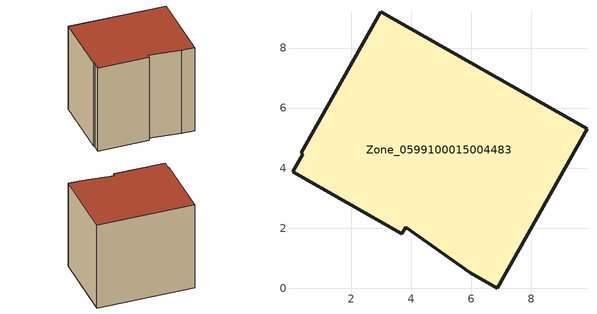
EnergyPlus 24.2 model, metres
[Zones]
Zone_0599100015004483
 floor ground (C_G): 0.04,3.89 0.39,4.47 0.34,4.51 2.98,9.21 9.85,5.3 6.86,0 5.97,0.51 3.81,2.04 3.69,1.81 z0.82
 wall outside (C_F): 6.86,0 9.85,5.3 2.98,9.21 0.34,4.51 0.39,4.47 0.04,3.89 3.69,1.81 3.81,2.04 5.97,0.51 6.86,0 z0.82:8.39
 roof outside (C_R): 0.39,4.47 0.04,3.89 3.69,1.81 3.81,2.04 5.97,0.51 6.86,0 9.85,5.3 2.98,9.21 0.34,4.51 z8.39
[BUILDING]
Pand.0599100015004483: North Axis=0; Terrain=City; Loads Convergence Tolerance Value=0.04; Temperature Convergence Tolerance Value=0.4; Solar Distribution=FullExterior; Maximum Number of Warmup Days=25; Minimum Number of Warmup Days=1
[Site:Location]
Rotterdam.The.Hague.AP_ZH_NLD Design_Conditions: Latitude=51.96; Longitude=4.45; Time Zone=1; Elevation=-4.5
[SITE:GROUNDTEMPERATURE:BUILDINGSURFACE]
18, 18, 18, 18, 18, 18, 18, 18, 18, 18, 18, 18
[MATERIAL] Thermal Absorptance=0.9; Solar Absorptance=0.7; Visible Absorptance=0.7
Name | Roughness | Thickness | Conductivity | Density | Specific Heat
G.TC.1946-1964 | MediumSmooth | 0.15 | 1 | 540 | 1210
F.TC.1946-1964 | Rough | 0.3 | 0.857143 | 1920 | 840
R.TC.1946-1964 | MediumRough | 0.2 | 0.235294 | 1500 | 1000
[CONSTRUCTION]
C_G: G.TC.1946-1964
C_F: F.TC.1946-1964
C_R: R.TC.1946-1964
[ZONE]
Zone_0599100015004483: Type=1; Multiplier=1; Ceiling Height=Autocalculate; Volume=Autocalculate; Floor Area=autocalculate; Part of Total Floor Area=Yes
[ZONEINFILTRATION:DESIGNFLOWRATE]
Infil_Zone_0599100015004483: Zone or ZoneList or Space or SpaceList=Zone_0599100015004483; Schedule=AlwaysOn; Design Flow Rate Calculation Method=Flow/Area; Flow Rate per Floor Area=0.003; Constant Term Coefficient=1; Temperature Term Coefficient=0; Velocity Term Coefficient=0; Velocity Squared Term Coefficient=0
[HVACTEMPLATE:ZONE:IDEALLOADSAIRSYSTEM]
Zone_0599100015004483: Maximum Heating Supply Air Temperature=50; Minimum Cooling Supply Air Temperature=13; Maximum Heating Supply Air Humidity Ratio=0.0156; Minimum Cooling Supply Air Humidity Ratio=0.0077; Heating Limit=NoLimit; Cooling Limit=NoLimit; Dehumidification Control Type=ConstantSensibleHeatRatio; Cooling Sensible Heat Ratio=0.7; Dehumidification Setpoint=60; Humidification Control Type=None; Humidification Setpoint=30; Outdoor Air Method=None; Outdoor Air Flow Rate per Person=0.00944; Outdoor Air Flow Rate per Zone Floor Area=0; Outdoor Air Flow Rate per Zone=0; Demand Controlled Ventilation Type=None; Outdoor Air Economizer Type=NoEconomizer; Heat Recovery Type=None; Sensible Heat Recovery Effectiveness=0.7; Latent Heat Recovery Effectiveness=0.65
[ZONECONTROL:THERMOSTAT]
ThermostatControl_Zone_0599100015004483: Zone or ZoneList=Zone_0599100015004483; Control Type Schedule=DualSetpointControlType; Control 1=Thermostat_Zone_0599100015004483; Temperature Difference Between Cutout And Setpoint=0
[THERMOSTATSETPOINT:DUALSETPOINT]
Thermostat_Zone_0599100015004483: Heating Setpoint Temperature Schedule=HeatingSetpoint_Zone_0599100015004483; Cooling Setpoint Temperature Schedule=CoolingSetpoint_Zone_0599100015004483
[SCHEDULE:COMPACT]
HeatingSetpoint_Zone_0599100015004483: Through: 12/31, For: AllDays, Until: 24:00, 21
CoolingSetpoint_Zone_0599100015004483: Through: 12/31, For: AllDays, Until: 24:00, 24
DualSetpointControlType: Through: 12/31, For: AllDays, Until: 24:00, 4
AlwaysOn: Through: 12/31, For: AllDays, Until: 24:00, 1
